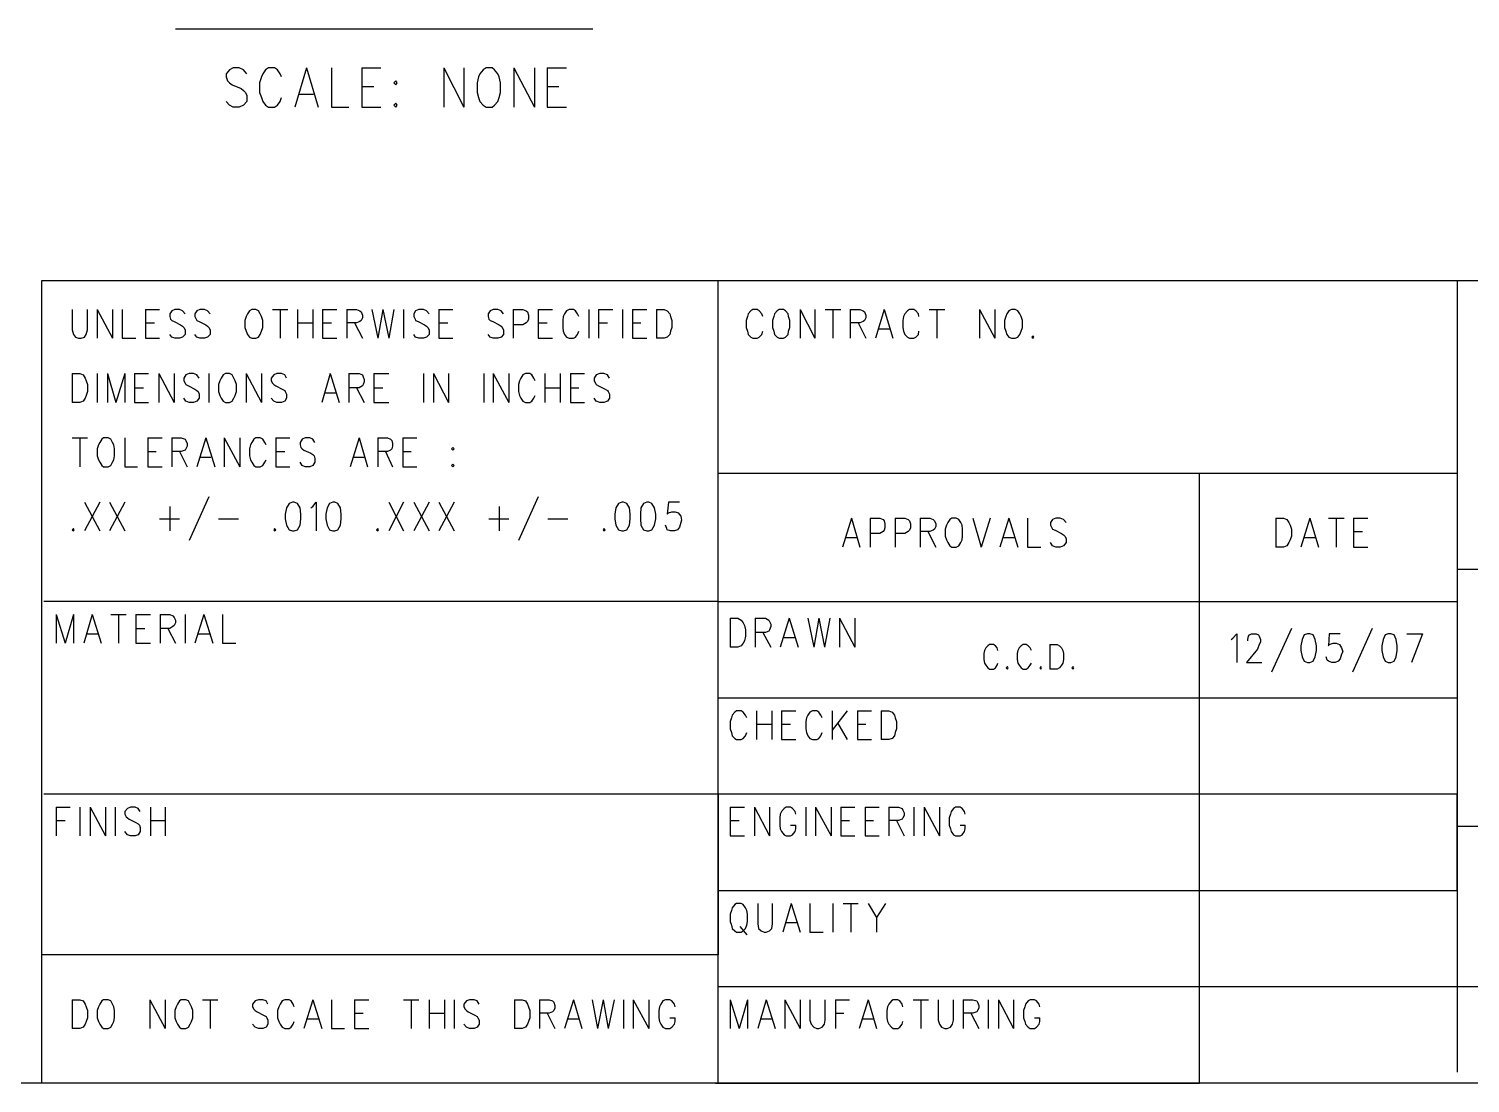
# Model space of a CAD drawing. Extents: x 11.9 to 28.1, y 10.8 to 21.2.
# Drawn here: x 23.369 to 25.614, y 10.799 to 12.441 of the extents above; entities that cross this region are included whole.
import ezdxf

# ---------------------------------------------------------------- set-up
doc = ezdxf.new("R2010")
doc.units = 0
doc.header["$MEASUREMENT"] = 0
doc.layers.add('LAYNR1', color=2, linetype='Continuous')

msp = doc.modelspace()

# ---------------------------------------------------------------- linework, layer by layer
at = {"layer": 'LAYNR1', "color": 7}
for points in [[(23.597, 12.441), (24.247, 12.441)], [(23.708, 12.371), (23.703, 12.377), (23.696, 12.38), (23.687, 12.38), (23.681, 12.377), (23.676, 12.371), (23.676, 12.366)], [(23.762, 12.366), (23.76, 12.371), (23.756, 12.377), (23.751, 12.38), (23.742, 12.38), (23.737, 12.377), (23.733, 12.371), (23.731, 12.366)], [(23.801, 12.38), (23.783, 12.319)], [(23.801, 12.38), (23.819, 12.319)], [(23.84, 12.38), (23.84, 12.319)], [(23.887, 12.38), (23.887, 12.319)], [(23.887, 12.38), (23.917, 12.38)], [(24.015, 12.38), (24.015, 12.319)], [(24.015, 12.38), (24.046, 12.319)], [(24.046, 12.38), (24.046, 12.319)], [(24.081, 12.38), (24.076, 12.377), (24.071, 12.371), (24.069, 12.366)], [(24.101, 12.366), (24.099, 12.371), (24.094, 12.377), (24.09, 12.38), (24.081, 12.38)], [(24.124, 12.38), (24.124, 12.319)], [(24.124, 12.38), (24.156, 12.319)], [(24.156, 12.38), (24.156, 12.319)], [(24.176, 12.38), (24.176, 12.319)], [(24.176, 12.38), (24.206, 12.38)], [(23.676, 12.366), (23.678, 12.36), (23.681, 12.357), (23.685, 12.354), (23.699, 12.348), (23.703, 12.345), (23.706, 12.342)], [(23.731, 12.366), (23.728, 12.357), (23.728, 12.342)], [(23.887, 12.351), (23.906, 12.351)], [(24.069, 12.366), (24.067, 12.357), (24.067, 12.342)], [(24.103, 12.342), (24.103, 12.357), (24.101, 12.366)], [(24.176, 12.351), (24.194, 12.351)], [(23.687, 12.319), (23.681, 12.322), (23.676, 12.328)], [(23.706, 12.342), (23.708, 12.337), (23.708, 12.328), (23.703, 12.322), (23.696, 12.319)], [(23.728, 12.342), (23.731, 12.334), (23.733, 12.328), (23.737, 12.322), (23.742, 12.319)], [(23.751, 12.319), (23.756, 12.322), (23.76, 12.328), (23.762, 12.334)], [(23.79, 12.339), (23.812, 12.339)], [(24.067, 12.342), (24.069, 12.334), (24.071, 12.328), (24.076, 12.322), (24.081, 12.319)], [(24.09, 12.319), (24.094, 12.322), (24.099, 12.328), (24.101, 12.334), (24.103, 12.342)], [(23.696, 12.319), (23.687, 12.319)], [(23.742, 12.319), (23.751, 12.319)], [(23.84, 12.319), (23.867, 12.319)], [(23.887, 12.319), (23.917, 12.319)], [(23.94, 12.325), (23.937, 12.322), (23.94, 12.319)], [(23.94, 12.319), (23.942, 12.322), (23.94, 12.325)], [(24.081, 12.319), (24.09, 12.319)], [(24.176, 12.319), (24.206, 12.319)], [(23.389, 10.799), (23.389, 12.049)], [(23.389, 12.049), (28.093, 12.049)], [(24.442, 10.799), (24.442, 12.049)], [(25.593, 12.049), (25.593, 10.816)], [(23.436, 12.004), (23.436, 11.972)], [(23.46, 11.972), (23.46, 12.004)], [(23.475, 12.004), (23.475, 11.959)], [(23.475, 12.004), (23.499, 11.959)], [(23.499, 12.004), (23.499, 11.959)], [(23.514, 12.004), (23.514, 11.959)], [(23.55, 12.004), (23.55, 11.959)], [(23.55, 12.004), (23.572, 12.004)], [(23.591, 12.002), (23.588, 11.997)], [(23.588, 11.997), (23.588, 11.993)], [(23.588, 11.993), (23.589, 11.989)], [(23.589, 11.989), (23.591, 11.987), (23.595, 11.985)], [(23.608, 12.002), (23.603, 12.004), (23.596, 12.004), (23.591, 12.002)], [(23.612, 11.997), (23.608, 12.002)], [(23.63, 12.002), (23.627, 11.997)], [(23.627, 11.997), (23.627, 11.993)], [(23.627, 11.993), (23.629, 11.989)], [(23.629, 11.989), (23.63, 11.987), (23.634, 11.985)], [(23.647, 12.002), (23.642, 12.004), (23.635, 12.004), (23.63, 12.002)], [(23.651, 11.997), (23.647, 12.002)], [(23.707, 11.993), (23.705, 11.987), (23.705, 11.976)], [(23.709, 11.997), (23.707, 11.993)], [(23.712, 12.002), (23.709, 11.997)], [(23.716, 12.004), (23.712, 12.002)], [(23.726, 12.002), (23.722, 12.004), (23.716, 12.004)], [(23.729, 11.997), (23.726, 12.002)], [(23.731, 11.993), (23.729, 11.997)], [(23.733, 11.976), (23.733, 11.987), (23.731, 11.993)], [(23.748, 12.004), (23.772, 12.004)], [(23.76, 12.004), (23.76, 11.959)], [(23.787, 12.004), (23.787, 11.959)], [(23.811, 12.004), (23.811, 11.959)], [(23.826, 12.004), (23.826, 11.959)], [(23.826, 12.004), (23.848, 12.004)], [(23.864, 12.004), (23.864, 11.959)], [(23.864, 12.004), (23.879, 12.004), (23.884, 12.002)], [(23.884, 12.002), (23.886, 12), (23.888, 11.995), (23.888, 11.991), (23.886, 11.987), (23.884, 11.985)], [(23.903, 12.004), (23.912, 11.959)], [(23.92, 12.004), (23.912, 11.959)], [(23.92, 12.004), (23.929, 11.959)], [(23.937, 12.004), (23.929, 11.959)], [(23.952, 12.004), (23.952, 11.959)], [(23.971, 12.002), (23.968, 11.997)], [(23.968, 11.997), (23.968, 11.993)], [(23.968, 11.993), (23.97, 11.989)], [(23.97, 11.989), (23.971, 11.987), (23.975, 11.985)], [(23.988, 12.002), (23.983, 12.004), (23.976, 12.004), (23.971, 12.002)], [(23.992, 11.997), (23.988, 12.002)], [(24.007, 12.004), (24.007, 11.959)], [(24.007, 12.004), (24.029, 12.004)], [(24.087, 12.002), (24.084, 11.997)], [(24.084, 11.997), (24.084, 11.993)], [(24.084, 11.993), (24.085, 11.989)], [(24.085, 11.989), (24.087, 11.987), (24.091, 11.985)], [(24.104, 12.002), (24.099, 12.004), (24.092, 12.004), (24.087, 12.002)], [(24.108, 11.997), (24.104, 12.002)], [(24.123, 12.004), (24.123, 11.959)], [(24.123, 12.004), (24.138, 12.004), (24.143, 12.002)], [(24.143, 12.002), (24.145, 12), (24.147, 11.995), (24.147, 11.989)], [(24.147, 11.989), (24.145, 11.985)], [(24.162, 12.004), (24.162, 11.959)], [(24.162, 12.004), (24.184, 12.004)], [(24.201, 11.993), (24.2, 11.987), (24.2, 11.976)], [(24.203, 11.997), (24.201, 11.993)], [(24.206, 12.002), (24.203, 11.997)], [(24.22, 12.002), (24.217, 12.004), (24.21, 12.004), (24.206, 12.002)], [(24.223, 11.997), (24.22, 12.002)], [(24.225, 11.993), (24.223, 11.997)], [(24.241, 12.004), (24.241, 11.959)], [(24.256, 12.004), (24.256, 11.959)], [(24.256, 12.004), (24.278, 12.004)], [(24.293, 12.004), (24.293, 11.959)], [(24.309, 12.004), (24.309, 11.959)], [(24.309, 12.004), (24.331, 12.004)], [(24.346, 12.004), (24.346, 11.959)], [(24.346, 12.004), (24.358, 12.004), (24.363, 12.002)], [(24.363, 12.002), (24.367, 11.997)], [(24.367, 11.997), (24.368, 11.993)], [(24.368, 11.993), (24.37, 11.987), (24.37, 11.976)], [(24.488, 11.993), (24.486, 11.987), (24.486, 11.976)], [(24.489, 11.997), (24.488, 11.993)], [(24.493, 12.002), (24.489, 11.997)], [(24.506, 12.002), (24.503, 12.004), (24.496, 12.004), (24.493, 12.002)], [(24.51, 11.997), (24.506, 12.002)], [(24.512, 11.993), (24.51, 11.997)], [(24.529, 11.993), (24.527, 11.987), (24.527, 11.976)], [(24.53, 11.997), (24.529, 11.993)], [(24.534, 12.002), (24.53, 11.997)], [(24.537, 12.004), (24.534, 12.002)], [(24.547, 12.002), (24.544, 12.004), (24.537, 12.004)], [(24.551, 11.997), (24.547, 12.002)], [(24.552, 11.993), (24.551, 11.997)], [(24.554, 11.976), (24.554, 11.987), (24.552, 11.993)], [(24.57, 12.004), (24.57, 11.959)], [(24.57, 12.004), (24.593, 11.959)], [(24.593, 12.004), (24.593, 11.959)], [(24.609, 12.004), (24.633, 12.004)], [(24.621, 12.004), (24.621, 11.959)], [(24.648, 12.004), (24.648, 11.959)], [(24.648, 12.004), (24.663, 12.004), (24.668, 12.002)], [(24.668, 12.002), (24.67, 12), (24.672, 11.995), (24.672, 11.991), (24.67, 11.987), (24.668, 11.985)], [(24.701, 12.004), (24.687, 11.959)], [(24.701, 12.004), (24.714, 11.959)], [(24.731, 11.993), (24.73, 11.987), (24.73, 11.976)], [(24.733, 11.997), (24.731, 11.993)], [(24.737, 12.002), (24.733, 11.997)], [(24.75, 12.002), (24.747, 12.004), (24.74, 12.004), (24.737, 12.002)], [(24.754, 11.997), (24.75, 12.002)], [(24.755, 11.993), (24.754, 11.997)], [(24.771, 12.004), (24.795, 12.004)], [(24.783, 12.004), (24.783, 11.959)], [(24.849, 12.004), (24.849, 11.959)], [(24.849, 12.004), (24.873, 11.959)], [(24.873, 12.004), (24.873, 11.959)], [(24.89, 11.993), (24.888, 11.987), (24.888, 11.976)], [(24.892, 11.997), (24.89, 11.993)], [(24.895, 12.002), (24.892, 11.997)], [(24.899, 12.004), (24.895, 12.002)], [(24.909, 12.002), (24.905, 12.004), (24.899, 12.004)], [(24.912, 11.997), (24.909, 12.002)], [(24.914, 11.993), (24.912, 11.997)], [(24.916, 11.976), (24.916, 11.987), (24.914, 11.993)], [(23.436, 11.972), (23.438, 11.965), (23.441, 11.961), (23.446, 11.959)], [(23.45, 11.959), (23.455, 11.961), (23.458, 11.965), (23.46, 11.972)], [(23.55, 11.983), (23.564, 11.983)], [(23.595, 11.985), (23.605, 11.98)], [(23.612, 11.972), (23.612, 11.965), (23.608, 11.961), (23.603, 11.959)], [(23.605, 11.98), (23.608, 11.978), (23.61, 11.976)], [(23.61, 11.976), (23.612, 11.972)], [(23.634, 11.985), (23.644, 11.98)], [(23.651, 11.972), (23.651, 11.965), (23.647, 11.961), (23.642, 11.959)], [(23.644, 11.98), (23.647, 11.978), (23.649, 11.976)], [(23.649, 11.976), (23.651, 11.972)], [(23.705, 11.976), (23.707, 11.97), (23.709, 11.965), (23.712, 11.961), (23.716, 11.959)], [(23.722, 11.959), (23.726, 11.961), (23.729, 11.965), (23.731, 11.97), (23.733, 11.976)], [(23.787, 11.983), (23.811, 11.983)], [(23.826, 11.983), (23.84, 11.983)], [(23.884, 11.985), (23.879, 11.983), (23.864, 11.983)], [(23.876, 11.983), (23.888, 11.959)], [(23.975, 11.985), (23.985, 11.98)], [(23.992, 11.972), (23.992, 11.965), (23.988, 11.961), (23.983, 11.959)], [(23.985, 11.98), (23.988, 11.978), (23.99, 11.976)], [(23.99, 11.976), (23.992, 11.972)], [(24.007, 11.983), (24.021, 11.983)], [(24.091, 11.985), (24.101, 11.98)], [(24.108, 11.972), (24.108, 11.965), (24.104, 11.961), (24.099, 11.959)], [(24.101, 11.98), (24.104, 11.978), (24.106, 11.976)], [(24.106, 11.976), (24.108, 11.972)], [(24.138, 11.98), (24.123, 11.98)], [(24.145, 11.985), (24.143, 11.983), (24.138, 11.98)], [(24.162, 11.983), (24.176, 11.983)], [(24.2, 11.976), (24.201, 11.97), (24.203, 11.965), (24.206, 11.961), (24.21, 11.959)], [(24.217, 11.959), (24.22, 11.961), (24.223, 11.965), (24.225, 11.97)], [(24.256, 11.983), (24.27, 11.983)], [(24.309, 11.983), (24.322, 11.983)], [(24.37, 11.976), (24.368, 11.97), (24.367, 11.965), (24.363, 11.961), (24.358, 11.959)], [(24.486, 11.976), (24.488, 11.97), (24.489, 11.965), (24.493, 11.961), (24.496, 11.959)], [(24.503, 11.959), (24.506, 11.961), (24.51, 11.965), (24.512, 11.97)], [(24.527, 11.976), (24.529, 11.97), (24.53, 11.965), (24.534, 11.961), (24.537, 11.959)], [(24.544, 11.959), (24.547, 11.961), (24.551, 11.965), (24.552, 11.97), (24.554, 11.976)], [(24.668, 11.985), (24.663, 11.983), (24.648, 11.983)], [(24.66, 11.983), (24.672, 11.959)], [(24.692, 11.974), (24.709, 11.974)], [(24.73, 11.976), (24.731, 11.97), (24.733, 11.965), (24.737, 11.961), (24.74, 11.959)], [(24.747, 11.959), (24.75, 11.961), (24.754, 11.965), (24.755, 11.97)], [(24.888, 11.976), (24.89, 11.97), (24.892, 11.965), (24.895, 11.961), (24.899, 11.959)], [(24.905, 11.959), (24.909, 11.961), (24.912, 11.965), (24.914, 11.97), (24.916, 11.976)], [(23.446, 11.959), (23.45, 11.959)], [(23.514, 11.959), (23.535, 11.959)], [(23.55, 11.959), (23.572, 11.959)], [(23.596, 11.959), (23.591, 11.961), (23.588, 11.965)], [(23.603, 11.959), (23.596, 11.959)], [(23.635, 11.959), (23.63, 11.961), (23.627, 11.965)], [(23.642, 11.959), (23.635, 11.959)], [(23.716, 11.959), (23.722, 11.959)], [(23.826, 11.959), (23.848, 11.959)], [(23.976, 11.959), (23.971, 11.961), (23.968, 11.965)], [(23.983, 11.959), (23.976, 11.959)], [(24.007, 11.959), (24.029, 11.959)], [(24.092, 11.959), (24.087, 11.961), (24.084, 11.965)], [(24.099, 11.959), (24.092, 11.959)], [(24.162, 11.959), (24.184, 11.959)], [(24.21, 11.959), (24.217, 11.959)], [(24.309, 11.959), (24.331, 11.959)], [(24.358, 11.959), (24.346, 11.959)], [(24.496, 11.959), (24.503, 11.959)], [(24.537, 11.959), (24.544, 11.959)], [(24.74, 11.959), (24.747, 11.959)], [(24.899, 11.959), (24.905, 11.959)], [(24.933, 11.963), (24.931, 11.961), (24.933, 11.959)], [(24.933, 11.959), (24.934, 11.961), (24.933, 11.963)], [(23.436, 11.904), (23.436, 11.859)], [(23.436, 11.904), (23.448, 11.904), (23.453, 11.902)], [(23.453, 11.902), (23.456, 11.897)], [(23.475, 11.904), (23.475, 11.859)], [(23.491, 11.904), (23.491, 11.859)], [(23.491, 11.904), (23.504, 11.859)], [(23.518, 11.904), (23.504, 11.859)], [(23.518, 11.904), (23.518, 11.859)], [(23.533, 11.904), (23.533, 11.859)], [(23.533, 11.904), (23.555, 11.904)], [(23.571, 11.904), (23.571, 11.859)], [(23.571, 11.904), (23.595, 11.859)], [(23.595, 11.904), (23.595, 11.859)], [(23.613, 11.902), (23.61, 11.897)], [(23.63, 11.902), (23.625, 11.904), (23.618, 11.904), (23.613, 11.902)], [(23.634, 11.897), (23.63, 11.902)], [(23.649, 11.904), (23.649, 11.859)], [(23.671, 11.902), (23.668, 11.897)], [(23.675, 11.904), (23.671, 11.902)], [(23.685, 11.902), (23.681, 11.904), (23.675, 11.904)], [(23.688, 11.897), (23.685, 11.902)], [(23.707, 11.904), (23.707, 11.859)], [(23.707, 11.904), (23.731, 11.859)], [(23.731, 11.904), (23.731, 11.859)], [(23.75, 11.902), (23.746, 11.897)], [(23.767, 11.902), (23.762, 11.904), (23.755, 11.904), (23.75, 11.902)], [(23.77, 11.897), (23.767, 11.902)], [(23.838, 11.904), (23.825, 11.859)], [(23.838, 11.904), (23.852, 11.859)], [(23.867, 11.904), (23.867, 11.859)], [(23.867, 11.904), (23.883, 11.904), (23.888, 11.902)], [(23.888, 11.902), (23.889, 11.899), (23.891, 11.895), (23.891, 11.891), (23.889, 11.887), (23.888, 11.885)], [(23.906, 11.904), (23.906, 11.859)], [(23.906, 11.904), (23.929, 11.904)], [(23.983, 11.904), (23.983, 11.859)], [(23.999, 11.904), (23.999, 11.859)], [(23.999, 11.904), (24.022, 11.859)], [(24.022, 11.904), (24.022, 11.859)], [(24.077, 11.904), (24.077, 11.859)], [(24.092, 11.904), (24.092, 11.859)], [(24.092, 11.904), (24.116, 11.859)], [(24.116, 11.904), (24.116, 11.859)], [(24.138, 11.902), (24.135, 11.897)], [(24.152, 11.902), (24.149, 11.904), (24.142, 11.904), (24.138, 11.902)], [(24.155, 11.897), (24.152, 11.902)], [(24.172, 11.904), (24.172, 11.859)], [(24.196, 11.904), (24.196, 11.859)], [(24.212, 11.904), (24.212, 11.859)], [(24.212, 11.904), (24.234, 11.904)], [(24.252, 11.902), (24.249, 11.897)], [(24.27, 11.902), (24.264, 11.904), (24.258, 11.904), (24.252, 11.902)], [(24.273, 11.897), (24.27, 11.902)], [(23.456, 11.897), (23.458, 11.893)], [(23.458, 11.893), (23.46, 11.887), (23.46, 11.876)], [(23.533, 11.882), (23.547, 11.882)], [(23.61, 11.897), (23.61, 11.893)], [(23.61, 11.893), (23.612, 11.889)], [(23.612, 11.889), (23.613, 11.887), (23.617, 11.885)], [(23.617, 11.885), (23.627, 11.88)], [(23.627, 11.88), (23.63, 11.878), (23.632, 11.876)], [(23.666, 11.893), (23.664, 11.887), (23.664, 11.876)], [(23.668, 11.897), (23.666, 11.893)], [(23.69, 11.893), (23.688, 11.897)], [(23.692, 11.876), (23.692, 11.887), (23.69, 11.893)], [(23.746, 11.897), (23.746, 11.893)], [(23.746, 11.893), (23.748, 11.889)], [(23.748, 11.889), (23.75, 11.887), (23.753, 11.885)], [(23.753, 11.885), (23.763, 11.88)], [(23.763, 11.88), (23.767, 11.878), (23.768, 11.876)], [(23.888, 11.885), (23.883, 11.882), (23.867, 11.882)], [(23.879, 11.882), (23.891, 11.859)], [(23.906, 11.882), (23.92, 11.882)], [(24.133, 11.893), (24.131, 11.887), (24.131, 11.876)], [(24.135, 11.897), (24.133, 11.893)], [(24.157, 11.893), (24.155, 11.897)], [(24.172, 11.882), (24.196, 11.882)], [(24.212, 11.882), (24.225, 11.882)], [(24.249, 11.897), (24.249, 11.893)], [(24.249, 11.893), (24.251, 11.889)], [(24.251, 11.889), (24.252, 11.887), (24.256, 11.885)], [(24.256, 11.885), (24.266, 11.88)], [(24.266, 11.88), (24.27, 11.878), (24.271, 11.876)], [(23.448, 11.859), (23.436, 11.859)], [(23.46, 11.876), (23.458, 11.87), (23.456, 11.866), (23.453, 11.861), (23.448, 11.859)], [(23.533, 11.859), (23.555, 11.859)], [(23.618, 11.859), (23.613, 11.861), (23.61, 11.866)], [(23.625, 11.859), (23.618, 11.859)], [(23.634, 11.872), (23.634, 11.866), (23.63, 11.861), (23.625, 11.859)], [(23.632, 11.876), (23.634, 11.872)], [(23.664, 11.876), (23.666, 11.87), (23.668, 11.866), (23.671, 11.861), (23.675, 11.859)], [(23.675, 11.859), (23.681, 11.859)], [(23.681, 11.859), (23.685, 11.861), (23.688, 11.866), (23.69, 11.87), (23.692, 11.876)], [(23.755, 11.859), (23.75, 11.861), (23.746, 11.866)], [(23.762, 11.859), (23.755, 11.859)], [(23.77, 11.872), (23.77, 11.866), (23.767, 11.861), (23.762, 11.859)], [(23.768, 11.876), (23.77, 11.872)], [(23.83, 11.874), (23.847, 11.874)], [(23.906, 11.859), (23.929, 11.859)], [(24.131, 11.876), (24.133, 11.87), (24.135, 11.866), (24.138, 11.861), (24.142, 11.859)], [(24.142, 11.859), (24.149, 11.859)], [(24.149, 11.859), (24.152, 11.861), (24.155, 11.866), (24.157, 11.87)], [(24.212, 11.859), (24.234, 11.859)], [(24.258, 11.859), (24.252, 11.861), (24.249, 11.866)], [(24.264, 11.859), (24.258, 11.859)], [(24.273, 11.872), (24.273, 11.866), (24.27, 11.861), (24.264, 11.859)], [(24.271, 11.876), (24.273, 11.872)], [(23.436, 11.804), (23.46, 11.804)], [(23.448, 11.804), (23.448, 11.759)], [(23.477, 11.793), (23.475, 11.787), (23.475, 11.776)], [(23.479, 11.797), (23.477, 11.793)], [(23.482, 11.802), (23.479, 11.797)], [(23.485, 11.804), (23.482, 11.802)], [(23.496, 11.802), (23.492, 11.804), (23.485, 11.804)], [(23.499, 11.797), (23.496, 11.802)], [(23.501, 11.793), (23.499, 11.797)], [(23.502, 11.776), (23.502, 11.787), (23.501, 11.793)], [(23.518, 11.804), (23.518, 11.759)], [(23.554, 11.804), (23.554, 11.759)], [(23.554, 11.804), (23.576, 11.804)], [(23.591, 11.804), (23.591, 11.759)], [(23.591, 11.804), (23.606, 11.804), (23.612, 11.802)], [(23.612, 11.802), (23.613, 11.8), (23.615, 11.795), (23.615, 11.791), (23.613, 11.787), (23.612, 11.785)], [(23.644, 11.804), (23.63, 11.759)], [(23.644, 11.804), (23.658, 11.759)], [(23.673, 11.804), (23.673, 11.759)], [(23.673, 11.804), (23.697, 11.759)], [(23.697, 11.804), (23.697, 11.759)], [(23.714, 11.793), (23.712, 11.787), (23.712, 11.776)], [(23.716, 11.797), (23.714, 11.793)], [(23.719, 11.802), (23.716, 11.797)], [(23.733, 11.802), (23.729, 11.804), (23.722, 11.804), (23.719, 11.802)], [(23.736, 11.797), (23.733, 11.802)], [(23.738, 11.793), (23.736, 11.797)], [(23.753, 11.804), (23.753, 11.759)], [(23.753, 11.804), (23.775, 11.804)], [(23.794, 11.802), (23.791, 11.797)], [(23.791, 11.797), (23.791, 11.793)], [(23.791, 11.793), (23.792, 11.789)], [(23.792, 11.789), (23.794, 11.787), (23.797, 11.785)], [(23.811, 11.802), (23.806, 11.804), (23.799, 11.804), (23.794, 11.802)], [(23.814, 11.797), (23.811, 11.802)], [(23.883, 11.804), (23.869, 11.759)], [(23.883, 11.804), (23.896, 11.759)], [(23.912, 11.804), (23.912, 11.759)], [(23.912, 11.804), (23.927, 11.804), (23.932, 11.802)], [(23.932, 11.802), (23.934, 11.8), (23.935, 11.795), (23.935, 11.791), (23.934, 11.787), (23.932, 11.785)], [(23.951, 11.804), (23.951, 11.759)], [(23.951, 11.804), (23.973, 11.804)], [(24.029, 11.789), (24.027, 11.787), (24.029, 11.785)], [(24.029, 11.785), (24.031, 11.787), (24.029, 11.789)], [(23.475, 11.776), (23.477, 11.77), (23.479, 11.766), (23.482, 11.761), (23.485, 11.759)], [(23.492, 11.759), (23.496, 11.761), (23.499, 11.766), (23.501, 11.77), (23.502, 11.776)], [(23.554, 11.783), (23.567, 11.783)], [(23.612, 11.785), (23.606, 11.783), (23.591, 11.783)], [(23.603, 11.783), (23.615, 11.759)], [(23.635, 11.774), (23.652, 11.774)], [(23.712, 11.776), (23.714, 11.77), (23.716, 11.766), (23.719, 11.761), (23.722, 11.759)], [(23.729, 11.759), (23.733, 11.761), (23.736, 11.766), (23.738, 11.77)], [(23.753, 11.783), (23.767, 11.783)], [(23.799, 11.759), (23.794, 11.761), (23.791, 11.766)], [(23.797, 11.785), (23.808, 11.78)], [(23.814, 11.772), (23.814, 11.766), (23.811, 11.761), (23.806, 11.759)], [(23.808, 11.78), (23.811, 11.778), (23.813, 11.776)], [(23.813, 11.776), (23.814, 11.772)], [(23.874, 11.774), (23.891, 11.774)], [(23.932, 11.785), (23.927, 11.783), (23.912, 11.783)], [(23.924, 11.783), (23.935, 11.759)], [(23.951, 11.783), (23.964, 11.783)], [(23.485, 11.759), (23.492, 11.759)], [(23.518, 11.759), (23.538, 11.759)], [(23.554, 11.759), (23.576, 11.759)], [(23.722, 11.759), (23.729, 11.759)], [(23.753, 11.759), (23.775, 11.759)], [(23.806, 11.759), (23.799, 11.759)], [(23.951, 11.759), (23.973, 11.759)], [(24.029, 11.763), (24.027, 11.761), (24.029, 11.759)], [(24.029, 11.759), (24.031, 11.761), (24.029, 11.763)], [(24.442, 11.749), (25.593, 11.749)], [(25.192, 10.799), (25.192, 11.749)], [(23.455, 11.704), (23.479, 11.659)], [(23.479, 11.704), (23.455, 11.659)], [(23.494, 11.704), (23.518, 11.659)], [(23.518, 11.704), (23.494, 11.659)], [(23.588, 11.697), (23.588, 11.659)], [(23.649, 11.712), (23.618, 11.644)], [(23.774, 11.702), (23.77, 11.695), (23.768, 11.685)], [(23.779, 11.704), (23.774, 11.702)], [(23.787, 11.702), (23.782, 11.704), (23.779, 11.704)], [(23.792, 11.685), (23.791, 11.695), (23.787, 11.702)], [(23.808, 11.695), (23.811, 11.697)], [(23.811, 11.697), (23.816, 11.704), (23.816, 11.659)], [(23.837, 11.702), (23.833, 11.695), (23.831, 11.685)], [(23.842, 11.704), (23.837, 11.702)], [(23.85, 11.702), (23.845, 11.704), (23.842, 11.704)], [(23.855, 11.685), (23.854, 11.695), (23.85, 11.702)], [(23.929, 11.704), (23.952, 11.659)], [(23.952, 11.704), (23.929, 11.659)], [(23.968, 11.704), (23.992, 11.659)], [(23.992, 11.704), (23.968, 11.659)], [(24.007, 11.704), (24.031, 11.659)], [(24.031, 11.704), (24.007, 11.659)], [(24.101, 11.697), (24.101, 11.659)], [(24.162, 11.712), (24.131, 11.644)], [(24.287, 11.702), (24.283, 11.695), (24.281, 11.685)], [(24.292, 11.704), (24.287, 11.702)], [(24.3, 11.702), (24.295, 11.704), (24.292, 11.704)], [(24.305, 11.685), (24.304, 11.695), (24.3, 11.702)], [(24.326, 11.702), (24.322, 11.695), (24.321, 11.685)], [(24.331, 11.704), (24.326, 11.702)], [(24.339, 11.702), (24.334, 11.704), (24.331, 11.704)], [(24.345, 11.685), (24.343, 11.695), (24.339, 11.702)], [(24.382, 11.704), (24.365, 11.704), (24.363, 11.685)], [(23.572, 11.678), (23.603, 11.678)], [(23.664, 11.678), (23.695, 11.678)], [(23.768, 11.685), (23.768, 11.678), (23.77, 11.668)], [(23.791, 11.668), (23.792, 11.678), (23.792, 11.685)], [(23.831, 11.685), (23.831, 11.678), (23.833, 11.668)], [(23.854, 11.668), (23.855, 11.678), (23.855, 11.685)], [(24.085, 11.678), (24.116, 11.678)], [(24.177, 11.678), (24.208, 11.678)], [(24.281, 11.685), (24.281, 11.678), (24.283, 11.668)], [(24.304, 11.668), (24.305, 11.678), (24.305, 11.685)], [(24.321, 11.685), (24.321, 11.678), (24.322, 11.668)], [(24.343, 11.668), (24.345, 11.678), (24.345, 11.685)], [(24.363, 11.685), (24.365, 11.687), (24.37, 11.689)], [(24.37, 11.689), (24.375, 11.689)], [(24.375, 11.689), (24.38, 11.687), (24.384, 11.682), (24.385, 11.676)], [(24.385, 11.676), (24.384, 11.672)], [(24.65, 11.679), (24.636, 11.634)], [(24.65, 11.679), (24.663, 11.634)], [(24.679, 11.679), (24.679, 11.634)], [(24.679, 11.679), (24.694, 11.679), (24.699, 11.677)], [(24.699, 11.677), (24.701, 11.675), (24.702, 11.67), (24.702, 11.664)], [(24.718, 11.679), (24.718, 11.634)], [(24.718, 11.679), (24.733, 11.679), (24.738, 11.677)], [(24.738, 11.677), (24.74, 11.675), (24.742, 11.67), (24.742, 11.664)], [(24.757, 11.679), (24.757, 11.634)], [(24.757, 11.679), (24.772, 11.679), (24.777, 11.677)], [(24.777, 11.677), (24.779, 11.675), (24.781, 11.67), (24.781, 11.666), (24.779, 11.662), (24.777, 11.66)], [(24.803, 11.677), (24.8, 11.672)], [(24.806, 11.679), (24.803, 11.677)], [(24.817, 11.677), (24.813, 11.679), (24.806, 11.679)], [(24.82, 11.672), (24.817, 11.677)], [(24.839, 11.679), (24.852, 11.634)], [(24.866, 11.679), (24.852, 11.634)], [(24.895, 11.679), (24.881, 11.634)], [(24.895, 11.679), (24.909, 11.634)], [(24.924, 11.679), (24.924, 11.634)], [(24.963, 11.677), (24.96, 11.672)], [(24.98, 11.677), (24.975, 11.679), (24.968, 11.679), (24.963, 11.677)], [(24.984, 11.672), (24.98, 11.677)], [(25.311, 11.679), (25.311, 11.634)], [(25.311, 11.679), (25.323, 11.679), (25.328, 11.677)], [(25.328, 11.677), (25.331, 11.672)], [(25.364, 11.679), (25.35, 11.634)], [(25.364, 11.679), (25.377, 11.634)], [(25.393, 11.679), (25.417, 11.679)], [(25.405, 11.679), (25.405, 11.634)], [(25.432, 11.679), (25.432, 11.634)], [(25.432, 11.679), (25.454, 11.679)], [(23.438, 11.663), (23.436, 11.661), (23.438, 11.659)], [(23.438, 11.659), (23.439, 11.661), (23.438, 11.663)], [(23.751, 11.663), (23.75, 11.661), (23.751, 11.659)], [(23.751, 11.659), (23.753, 11.661), (23.751, 11.663)], [(23.77, 11.668), (23.774, 11.661), (23.779, 11.659)], [(23.779, 11.659), (23.782, 11.659)], [(23.782, 11.659), (23.787, 11.661), (23.791, 11.668)], [(23.833, 11.668), (23.837, 11.661), (23.842, 11.659)], [(23.842, 11.659), (23.845, 11.659)], [(23.845, 11.659), (23.85, 11.661), (23.854, 11.668)], [(23.912, 11.663), (23.91, 11.661), (23.912, 11.659)], [(23.912, 11.659), (23.913, 11.661), (23.912, 11.663)], [(24.264, 11.663), (24.263, 11.661), (24.264, 11.659)], [(24.264, 11.659), (24.266, 11.661), (24.264, 11.663)], [(24.283, 11.668), (24.287, 11.661), (24.292, 11.659)], [(24.292, 11.659), (24.295, 11.659)], [(24.295, 11.659), (24.3, 11.661), (24.304, 11.668)], [(24.322, 11.668), (24.326, 11.661), (24.331, 11.659)], [(24.331, 11.659), (24.334, 11.659)], [(24.334, 11.659), (24.339, 11.661), (24.343, 11.668)], [(24.362, 11.663), (24.36, 11.668)], [(24.368, 11.659), (24.363, 11.661), (24.362, 11.663)], [(24.374, 11.659), (24.368, 11.659)], [(24.384, 11.672), (24.382, 11.665), (24.379, 11.661), (24.374, 11.659)], [(24.694, 11.655), (24.679, 11.655)], [(24.701, 11.66), (24.699, 11.658), (24.694, 11.655)], [(24.702, 11.664), (24.701, 11.66)], [(24.733, 11.655), (24.718, 11.655)], [(24.74, 11.66), (24.738, 11.658), (24.733, 11.655)], [(24.742, 11.664), (24.74, 11.66)], [(24.777, 11.66), (24.772, 11.658), (24.757, 11.658)], [(24.769, 11.658), (24.781, 11.634)], [(24.798, 11.668), (24.796, 11.662), (24.796, 11.651)], [(24.8, 11.672), (24.798, 11.668)], [(24.822, 11.668), (24.82, 11.672)], [(24.823, 11.651), (24.823, 11.662), (24.822, 11.668)], [(24.96, 11.672), (24.96, 11.668)], [(24.96, 11.668), (24.962, 11.664)], [(24.962, 11.664), (24.963, 11.662), (24.967, 11.66)], [(24.967, 11.66), (24.977, 11.655)], [(24.977, 11.655), (24.98, 11.653), (24.982, 11.651)], [(25.331, 11.672), (25.333, 11.668)], [(25.333, 11.668), (25.335, 11.662), (25.335, 11.651)], [(25.432, 11.658), (25.446, 11.658)], [(24.641, 11.649), (24.658, 11.649)], [(24.796, 11.651), (24.798, 11.645), (24.8, 11.641), (24.803, 11.636), (24.806, 11.634)], [(24.806, 11.634), (24.813, 11.634)], [(24.813, 11.634), (24.817, 11.636), (24.82, 11.641), (24.822, 11.645), (24.823, 11.651)], [(24.887, 11.649), (24.904, 11.649)], [(24.924, 11.634), (24.945, 11.634)], [(24.968, 11.634), (24.963, 11.636), (24.96, 11.641)], [(24.975, 11.634), (24.968, 11.634)], [(24.984, 11.647), (24.984, 11.641), (24.98, 11.636), (24.975, 11.634)], [(24.982, 11.651), (24.984, 11.647)], [(25.323, 11.634), (25.311, 11.634)], [(25.335, 11.651), (25.333, 11.645), (25.331, 11.641), (25.328, 11.636), (25.323, 11.634)], [(25.355, 11.649), (25.372, 11.649)], [(25.432, 11.634), (25.454, 11.634)], [(28.088, 11.599), (25.593, 11.599)], [(25.593, 11.599), (25.593, 11.199)], [(24.442, 11.549), (23.392, 11.549)], [(24.442, 11.549), (25.593, 11.549)], [(23.411, 11.529), (23.411, 11.484)], [(23.411, 11.529), (23.425, 11.484)], [(23.438, 11.529), (23.425, 11.484)], [(23.438, 11.529), (23.438, 11.484)], [(23.467, 11.529), (23.454, 11.484)], [(23.467, 11.529), (23.481, 11.484)], [(23.496, 11.529), (23.52, 11.529)], [(23.508, 11.529), (23.508, 11.484)], [(23.535, 11.529), (23.535, 11.484)], [(23.535, 11.529), (23.558, 11.529)], [(23.573, 11.529), (23.573, 11.484)], [(23.573, 11.529), (23.588, 11.529), (23.593, 11.527)], [(23.593, 11.527), (23.595, 11.524), (23.597, 11.52), (23.597, 11.516), (23.595, 11.512), (23.593, 11.51)], [(23.612, 11.529), (23.612, 11.484)], [(23.641, 11.529), (23.627, 11.484)], [(23.641, 11.529), (23.655, 11.484)], [(23.67, 11.529), (23.67, 11.484)], [(24.461, 11.523), (24.461, 11.478)], [(24.461, 11.523), (24.473, 11.523), (24.478, 11.52)], [(24.478, 11.52), (24.481, 11.516)], [(24.5, 11.523), (24.5, 11.478)], [(24.5, 11.523), (24.516, 11.523), (24.521, 11.52)], [(24.521, 11.52), (24.522, 11.518), (24.524, 11.514), (24.524, 11.51), (24.522, 11.505), (24.521, 11.503)], [(24.553, 11.523), (24.539, 11.478)], [(24.553, 11.523), (24.567, 11.478)], [(24.582, 11.523), (24.591, 11.478)], [(24.599, 11.523), (24.591, 11.478)], [(24.599, 11.523), (24.608, 11.478)], [(24.616, 11.523), (24.608, 11.478)], [(24.631, 11.523), (24.631, 11.478)], [(24.631, 11.523), (24.655, 11.478)], [(24.655, 11.523), (24.655, 11.478)], [(23.459, 11.499), (23.476, 11.499)], [(23.535, 11.507), (23.549, 11.507)], [(23.593, 11.51), (23.588, 11.507), (23.573, 11.507)], [(23.585, 11.507), (23.597, 11.484)], [(23.633, 11.499), (23.65, 11.499)], [(24.485, 11.495), (24.483, 11.488), (24.481, 11.484), (24.478, 11.48), (24.473, 11.478)], [(24.481, 11.516), (24.483, 11.512)], [(24.483, 11.512), (24.485, 11.505), (24.485, 11.495)], [(24.521, 11.503), (24.516, 11.501), (24.5, 11.501)], [(24.512, 11.501), (24.524, 11.478)], [(25.244, 11.492), (25.25, 11.499), (25.25, 11.454)], [(25.267, 11.488), (25.267, 11.49), (25.268, 11.495), (25.27, 11.497)], [(25.27, 11.497), (25.273, 11.499), (25.28, 11.499), (25.284, 11.497)], [(25.284, 11.497), (25.285, 11.495), (25.287, 11.49), (25.287, 11.486), (25.285, 11.482), (25.282, 11.475)], [(25.335, 11.507), (25.304, 11.439)], [(25.355, 11.497), (25.352, 11.49), (25.35, 11.48)], [(25.36, 11.499), (25.355, 11.497)], [(25.369, 11.497), (25.364, 11.499), (25.36, 11.499)], [(25.374, 11.48), (25.372, 11.49), (25.369, 11.497)], [(25.411, 11.499), (25.394, 11.499), (25.393, 11.48)], [(25.461, 11.507), (25.43, 11.439)], [(25.481, 11.497), (25.478, 11.49), (25.476, 11.48)], [(25.486, 11.499), (25.481, 11.497)], [(25.495, 11.497), (25.49, 11.499), (25.486, 11.499)], [(25.5, 11.48), (25.498, 11.49), (25.495, 11.497)], [(25.515, 11.499), (25.539, 11.499)], [(25.539, 11.499), (25.522, 11.454)], [(23.535, 11.484), (23.558, 11.484)], [(23.67, 11.484), (23.691, 11.484)], [(24.473, 11.478), (24.461, 11.478)], [(24.545, 11.493), (24.562, 11.493)], [(24.857, 11.473), (24.856, 11.468), (24.856, 11.459)], [(24.862, 11.48), (24.859, 11.477), (24.857, 11.473)], [(24.874, 11.48), (24.871, 11.482), (24.865, 11.482), (24.862, 11.48)], [(24.878, 11.473), (24.877, 11.477), (24.874, 11.48)], [(24.909, 11.473), (24.908, 11.468), (24.908, 11.459)], [(24.914, 11.48), (24.911, 11.477), (24.909, 11.473)], [(24.925, 11.48), (24.922, 11.482), (24.917, 11.482), (24.914, 11.48)], [(24.93, 11.473), (24.928, 11.477), (24.925, 11.48)], [(24.959, 11.482), (24.959, 11.444)], [(24.959, 11.482), (24.97, 11.482), (24.974, 11.48)], [(24.974, 11.48), (24.977, 11.477), (24.979, 11.473)], [(24.979, 11.473), (24.98, 11.468), (24.98, 11.459)], [(25.241, 11.49), (25.244, 11.492)], [(25.282, 11.475), (25.265, 11.454)], [(25.35, 11.48), (25.35, 11.473), (25.352, 11.463)], [(25.372, 11.463), (25.374, 11.473), (25.374, 11.48)], [(25.393, 11.48), (25.394, 11.482), (25.4, 11.484)], [(25.4, 11.484), (25.405, 11.484)], [(25.405, 11.484), (25.41, 11.482), (25.413, 11.477), (25.415, 11.471)], [(25.476, 11.48), (25.476, 11.473), (25.478, 11.463)], [(25.498, 11.463), (25.5, 11.473), (25.5, 11.48)], [(24.856, 11.459), (24.857, 11.453), (24.859, 11.45), (24.862, 11.446), (24.865, 11.444)], [(24.871, 11.444), (24.874, 11.446), (24.877, 11.45), (24.878, 11.453)], [(24.908, 11.459), (24.909, 11.453), (24.911, 11.45), (24.914, 11.446), (24.917, 11.444)], [(24.922, 11.444), (24.925, 11.446), (24.928, 11.45), (24.93, 11.453)], [(24.98, 11.459), (24.979, 11.453), (24.977, 11.45), (24.974, 11.446), (24.97, 11.444)], [(25.265, 11.454), (25.289, 11.454)], [(25.352, 11.463), (25.355, 11.456), (25.36, 11.454)], [(25.36, 11.454), (25.364, 11.454)], [(25.364, 11.454), (25.369, 11.456), (25.372, 11.463)], [(25.391, 11.458), (25.389, 11.463)], [(25.398, 11.454), (25.393, 11.456), (25.391, 11.458)], [(25.403, 11.454), (25.398, 11.454)], [(25.413, 11.467), (25.411, 11.46), (25.408, 11.456), (25.403, 11.454)], [(25.415, 11.471), (25.413, 11.467)], [(25.478, 11.463), (25.481, 11.456), (25.486, 11.454)], [(25.486, 11.454), (25.49, 11.454)], [(25.49, 11.454), (25.495, 11.456), (25.498, 11.463)], [(24.865, 11.444), (24.871, 11.444)], [(24.893, 11.448), (24.891, 11.446), (24.893, 11.444)], [(24.893, 11.444), (24.894, 11.446), (24.893, 11.448)], [(24.917, 11.444), (24.922, 11.444)], [(24.945, 11.448), (24.943, 11.446), (24.945, 11.444)], [(24.945, 11.444), (24.946, 11.446), (24.945, 11.448)], [(24.97, 11.444), (24.959, 11.444)], [(24.995, 11.448), (24.993, 11.446), (24.995, 11.444)], [(24.995, 11.444), (24.996, 11.446), (24.995, 11.448)], [(24.442, 11.399), (25.593, 11.399)], [(24.463, 11.368), (24.461, 11.362), (24.461, 11.351)], [(24.464, 11.372), (24.463, 11.368)], [(24.468, 11.377), (24.464, 11.372)], [(24.481, 11.377), (24.478, 11.379), (24.471, 11.379), (24.468, 11.377)], [(24.485, 11.372), (24.481, 11.377)], [(24.487, 11.368), (24.485, 11.372)], [(24.502, 11.379), (24.502, 11.334)], [(24.526, 11.379), (24.526, 11.334)], [(24.541, 11.379), (24.541, 11.334)], [(24.541, 11.379), (24.563, 11.379)], [(24.58, 11.368), (24.579, 11.362), (24.579, 11.351)], [(24.582, 11.372), (24.58, 11.368)], [(24.585, 11.377), (24.582, 11.372)], [(24.599, 11.377), (24.596, 11.379), (24.589, 11.379), (24.585, 11.377)], [(24.602, 11.372), (24.599, 11.377)], [(24.604, 11.368), (24.602, 11.372)], [(24.62, 11.379), (24.62, 11.334)], [(24.643, 11.379), (24.62, 11.349)], [(24.628, 11.36), (24.643, 11.334)], [(24.659, 11.379), (24.659, 11.334)], [(24.659, 11.379), (24.681, 11.379)], [(24.696, 11.379), (24.696, 11.334)], [(24.696, 11.379), (24.708, 11.379), (24.713, 11.377)], [(24.713, 11.377), (24.717, 11.372)], [(24.717, 11.372), (24.718, 11.368)], [(24.718, 11.368), (24.72, 11.362), (24.72, 11.351)], [(24.461, 11.351), (24.463, 11.345), (24.464, 11.34), (24.468, 11.336), (24.471, 11.334)], [(24.478, 11.334), (24.481, 11.336), (24.485, 11.34), (24.487, 11.345)], [(24.502, 11.358), (24.526, 11.358)], [(24.541, 11.358), (24.555, 11.358)], [(24.579, 11.351), (24.58, 11.345), (24.582, 11.34), (24.585, 11.336), (24.589, 11.334)], [(24.596, 11.334), (24.599, 11.336), (24.602, 11.34), (24.604, 11.345)], [(24.659, 11.358), (24.672, 11.358)], [(24.72, 11.351), (24.718, 11.345), (24.717, 11.34), (24.713, 11.336), (24.708, 11.334)], [(24.471, 11.334), (24.478, 11.334)], [(24.541, 11.334), (24.563, 11.334)], [(24.589, 11.334), (24.596, 11.334)], [(24.659, 11.334), (24.681, 11.334)], [(24.708, 11.334), (24.696, 11.334)], [(24.442, 11.249), (23.392, 11.249)], [(25.593, 11.249), (24.442, 11.249)], [(24.442, 11.249), (24.442, 10.999)], [(25.593, 11.099), (25.593, 11.249)], [(23.411, 11.229), (23.411, 11.184)], [(23.411, 11.229), (23.433, 11.229)], [(23.448, 11.229), (23.448, 11.184)], [(23.464, 11.229), (23.464, 11.184)], [(23.464, 11.229), (23.488, 11.184)], [(23.488, 11.229), (23.488, 11.184)], [(23.503, 11.229), (23.503, 11.184)], [(23.522, 11.227), (23.518, 11.222)], [(23.539, 11.227), (23.534, 11.229), (23.527, 11.229), (23.522, 11.227)], [(23.542, 11.222), (23.539, 11.227)], [(23.558, 11.229), (23.558, 11.184)], [(23.581, 11.229), (23.581, 11.184)], [(24.461, 11.229), (24.461, 11.184)], [(24.461, 11.229), (24.483, 11.229)], [(24.499, 11.229), (24.499, 11.184)], [(24.499, 11.229), (24.522, 11.184)], [(24.522, 11.229), (24.522, 11.184)], [(24.545, 11.227), (24.541, 11.222)], [(24.558, 11.227), (24.555, 11.229), (24.548, 11.229), (24.545, 11.227)], [(24.562, 11.222), (24.558, 11.227)], [(24.579, 11.229), (24.579, 11.184)], [(24.594, 11.229), (24.594, 11.184)], [(24.594, 11.229), (24.618, 11.184)], [(24.618, 11.229), (24.618, 11.184)], [(24.633, 11.229), (24.633, 11.184)], [(24.633, 11.229), (24.655, 11.229)], [(24.671, 11.229), (24.671, 11.184)], [(24.671, 11.229), (24.693, 11.229)], [(24.708, 11.229), (24.708, 11.184)], [(24.708, 11.229), (24.723, 11.229), (24.729, 11.227)], [(24.729, 11.227), (24.73, 11.224), (24.732, 11.22), (24.732, 11.216), (24.73, 11.212), (24.729, 11.21)], [(24.747, 11.229), (24.747, 11.184)], [(24.763, 11.229), (24.763, 11.184)], [(24.763, 11.229), (24.787, 11.184)], [(24.787, 11.229), (24.787, 11.184)], [(24.809, 11.227), (24.805, 11.222)], [(24.822, 11.227), (24.819, 11.229), (24.812, 11.229), (24.809, 11.227)], [(24.826, 11.222), (24.822, 11.227)], [(23.411, 11.208), (23.425, 11.208)], [(23.518, 11.222), (23.518, 11.218)], [(23.518, 11.218), (23.52, 11.214)], [(23.52, 11.214), (23.522, 11.212), (23.525, 11.21)], [(23.525, 11.21), (23.535, 11.205)], [(23.535, 11.205), (23.539, 11.203), (23.541, 11.201)], [(23.558, 11.208), (23.581, 11.208)], [(24.461, 11.208), (24.475, 11.208)], [(24.539, 11.218), (24.538, 11.212), (24.538, 11.201)], [(24.541, 11.222), (24.539, 11.218)], [(24.563, 11.218), (24.562, 11.222)], [(24.633, 11.208), (24.647, 11.208)], [(24.671, 11.208), (24.684, 11.208)], [(24.729, 11.21), (24.723, 11.208), (24.708, 11.208)], [(24.72, 11.208), (24.732, 11.184)], [(24.804, 11.218), (24.802, 11.212), (24.802, 11.201)], [(24.805, 11.222), (24.804, 11.218)], [(24.827, 11.218), (24.826, 11.222)], [(23.527, 11.184), (23.522, 11.186), (23.518, 11.191)], [(23.534, 11.184), (23.527, 11.184)], [(23.542, 11.197), (23.542, 11.191), (23.539, 11.186), (23.534, 11.184)], [(23.541, 11.201), (23.542, 11.197)], [(24.461, 11.184), (24.483, 11.184)], [(24.538, 11.201), (24.539, 11.195), (24.541, 11.191), (24.545, 11.186), (24.548, 11.184)], [(24.548, 11.184), (24.555, 11.184)], [(24.555, 11.184), (24.558, 11.186), (24.562, 11.191), (24.563, 11.195), (24.563, 11.201)], [(24.555, 11.201), (24.563, 11.201)], [(24.633, 11.184), (24.655, 11.184)], [(24.671, 11.184), (24.693, 11.184)], [(24.802, 11.201), (24.804, 11.195), (24.805, 11.191), (24.809, 11.186), (24.812, 11.184)], [(24.812, 11.184), (24.819, 11.184)], [(24.819, 11.184), (24.822, 11.186), (24.826, 11.191), (24.827, 11.195), (24.827, 11.201)], [(24.819, 11.201), (24.827, 11.201)], [(25.593, 11.199), (28.093, 11.199)], [(24.442, 10.949), (24.442, 11.099)], [(24.442, 11.099), (25.593, 11.099)], [(24.463, 11.068), (24.461, 11.062), (24.461, 11.051)], [(24.464, 11.072), (24.463, 11.068)], [(24.468, 11.077), (24.464, 11.072)], [(24.471, 11.079), (24.468, 11.077)], [(24.481, 11.077), (24.478, 11.079), (24.471, 11.079)], [(24.485, 11.072), (24.481, 11.077)], [(24.487, 11.068), (24.485, 11.072)], [(24.488, 11.051), (24.488, 11.062), (24.487, 11.068)], [(24.504, 11.079), (24.504, 11.047)], [(24.527, 11.047), (24.527, 11.079)], [(24.556, 11.079), (24.543, 11.034)], [(24.556, 11.079), (24.57, 11.034)], [(24.585, 11.079), (24.585, 11.034)], [(24.621, 11.079), (24.621, 11.034)], [(24.637, 11.079), (24.66, 11.079)], [(24.649, 11.079), (24.649, 11.034)], [(24.676, 11.079), (24.689, 11.057), (24.689, 11.034)], [(24.703, 11.079), (24.689, 11.057)], [(24.461, 11.051), (24.463, 11.045), (24.464, 11.04), (24.468, 11.036), (24.471, 11.034)], [(24.478, 11.034), (24.481, 11.036), (24.485, 11.04), (24.487, 11.045), (24.488, 11.051)], [(24.504, 11.047), (24.505, 11.04), (24.509, 11.036), (24.514, 11.034)], [(24.517, 11.034), (24.522, 11.036), (24.526, 11.04), (24.527, 11.047)], [(24.548, 11.049), (24.565, 11.049)], [(24.471, 11.034), (24.478, 11.034)], [(24.476, 11.043), (24.487, 11.03)], [(24.514, 11.034), (24.517, 11.034)], [(24.585, 11.034), (24.606, 11.034)], [(24.442, 10.999), (23.389, 10.999)], [(28.093, 10.949), (24.442, 10.949)], [(23.436, 10.929), (23.436, 10.884)], [(23.436, 10.929), (23.448, 10.929), (23.453, 10.927)], [(23.453, 10.927), (23.456, 10.922)], [(23.456, 10.922), (23.458, 10.918)], [(23.458, 10.918), (23.46, 10.912), (23.46, 10.901)], [(23.477, 10.918), (23.475, 10.912), (23.475, 10.901)], [(23.479, 10.922), (23.477, 10.918)], [(23.482, 10.927), (23.479, 10.922)], [(23.485, 10.929), (23.482, 10.927)], [(23.496, 10.927), (23.492, 10.929), (23.485, 10.929)], [(23.499, 10.922), (23.496, 10.927)], [(23.501, 10.918), (23.499, 10.922)], [(23.502, 10.901), (23.502, 10.912), (23.501, 10.918)], [(23.557, 10.929), (23.557, 10.884)], [(23.557, 10.929), (23.581, 10.884)], [(23.581, 10.929), (23.581, 10.884)], [(23.598, 10.918), (23.596, 10.912), (23.596, 10.901)], [(23.6, 10.922), (23.598, 10.918)], [(23.603, 10.927), (23.6, 10.922)], [(23.606, 10.929), (23.603, 10.927)], [(23.617, 10.927), (23.613, 10.929), (23.606, 10.929)], [(23.62, 10.922), (23.617, 10.927)], [(23.622, 10.918), (23.62, 10.922)], [(23.624, 10.901), (23.624, 10.912), (23.622, 10.918)], [(23.639, 10.929), (23.663, 10.929)], [(23.651, 10.929), (23.651, 10.884)], [(23.721, 10.927), (23.717, 10.922)], [(23.717, 10.922), (23.717, 10.918)], [(23.717, 10.918), (23.719, 10.914)], [(23.719, 10.914), (23.721, 10.912), (23.724, 10.91)], [(23.738, 10.927), (23.733, 10.929), (23.726, 10.929), (23.721, 10.927)], [(23.741, 10.922), (23.738, 10.927)], [(23.758, 10.918), (23.756, 10.912), (23.756, 10.901)], [(23.76, 10.922), (23.758, 10.918)], [(23.763, 10.927), (23.76, 10.922)], [(23.777, 10.927), (23.774, 10.929), (23.767, 10.929), (23.763, 10.927)], [(23.78, 10.922), (23.777, 10.927)], [(23.782, 10.918), (23.78, 10.922)], [(23.811, 10.929), (23.797, 10.884)], [(23.811, 10.929), (23.825, 10.884)], [(23.84, 10.929), (23.84, 10.884)], [(23.876, 10.929), (23.876, 10.884)], [(23.876, 10.929), (23.898, 10.929)], [(23.952, 10.929), (23.976, 10.929)], [(23.964, 10.929), (23.964, 10.884)], [(23.992, 10.929), (23.992, 10.884)], [(24.016, 10.929), (24.016, 10.884)], [(24.031, 10.929), (24.031, 10.884)], [(24.05, 10.927), (24.046, 10.922)], [(24.046, 10.922), (24.046, 10.918)], [(24.046, 10.918), (24.048, 10.914)], [(24.048, 10.914), (24.05, 10.912), (24.053, 10.91)], [(24.067, 10.927), (24.062, 10.929), (24.055, 10.929), (24.05, 10.927)], [(24.07, 10.922), (24.067, 10.927)], [(24.125, 10.929), (24.125, 10.884)], [(24.125, 10.929), (24.137, 10.929), (24.142, 10.927)], [(24.142, 10.927), (24.145, 10.922)], [(24.145, 10.922), (24.147, 10.918)], [(24.147, 10.918), (24.149, 10.912), (24.149, 10.901)], [(24.164, 10.929), (24.164, 10.884)], [(24.164, 10.929), (24.179, 10.929), (24.184, 10.927)], [(24.184, 10.927), (24.186, 10.925), (24.188, 10.92), (24.188, 10.916), (24.186, 10.912), (24.184, 10.91)], [(24.217, 10.929), (24.203, 10.884)], [(24.217, 10.929), (24.23, 10.884)], [(24.246, 10.929), (24.254, 10.884)], [(24.263, 10.929), (24.254, 10.884)], [(24.263, 10.929), (24.271, 10.884)], [(24.28, 10.929), (24.271, 10.884)], [(24.295, 10.929), (24.295, 10.884)], [(24.31, 10.929), (24.31, 10.884)], [(24.31, 10.929), (24.334, 10.884)], [(24.334, 10.929), (24.334, 10.884)], [(24.351, 10.918), (24.35, 10.912), (24.35, 10.901)], [(24.353, 10.922), (24.351, 10.918)], [(24.356, 10.927), (24.353, 10.922)], [(24.37, 10.927), (24.367, 10.929), (24.36, 10.929), (24.356, 10.927)], [(24.374, 10.922), (24.37, 10.927)], [(24.375, 10.918), (24.374, 10.922)], [(24.461, 10.929), (24.461, 10.884)], [(24.461, 10.929), (24.475, 10.884)], [(24.488, 10.929), (24.475, 10.884)], [(24.488, 10.929), (24.488, 10.884)], [(24.517, 10.929), (24.504, 10.884)], [(24.517, 10.929), (24.531, 10.884)], [(24.546, 10.929), (24.546, 10.884)], [(24.546, 10.929), (24.57, 10.884)], [(24.57, 10.929), (24.57, 10.884)], [(24.585, 10.929), (24.585, 10.897)], [(24.609, 10.897), (24.609, 10.929)], [(24.625, 10.929), (24.625, 10.884)], [(24.625, 10.929), (24.647, 10.929)], [(24.676, 10.929), (24.662, 10.884)], [(24.676, 10.929), (24.689, 10.884)], [(24.706, 10.918), (24.705, 10.912), (24.705, 10.901)], [(24.708, 10.922), (24.706, 10.918)], [(24.712, 10.927), (24.708, 10.922)], [(24.725, 10.927), (24.722, 10.929), (24.715, 10.929), (24.712, 10.927)], [(24.729, 10.922), (24.725, 10.927)], [(24.73, 10.918), (24.729, 10.922)], [(24.746, 10.929), (24.77, 10.929)], [(24.758, 10.929), (24.758, 10.884)], [(24.785, 10.929), (24.785, 10.897)], [(24.809, 10.897), (24.809, 10.929)], [(24.824, 10.929), (24.824, 10.884)], [(24.824, 10.929), (24.839, 10.929), (24.845, 10.927)], [(24.845, 10.927), (24.846, 10.925), (24.848, 10.92), (24.848, 10.916), (24.846, 10.912), (24.845, 10.91)], [(24.863, 10.929), (24.863, 10.884)], [(24.879, 10.929), (24.879, 10.884)], [(24.879, 10.929), (24.902, 10.884)], [(24.902, 10.929), (24.902, 10.884)], [(24.92, 10.918), (24.918, 10.912), (24.918, 10.901)], [(24.921, 10.922), (24.92, 10.918)], [(24.925, 10.927), (24.921, 10.922)], [(24.938, 10.927), (24.935, 10.929), (24.928, 10.929), (24.925, 10.927)], [(24.942, 10.922), (24.938, 10.927)], [(24.943, 10.918), (24.942, 10.922)], [(23.46, 10.901), (23.458, 10.895), (23.456, 10.891), (23.453, 10.886), (23.448, 10.884)], [(23.475, 10.901), (23.477, 10.895), (23.479, 10.891), (23.482, 10.886), (23.485, 10.884)], [(23.492, 10.884), (23.496, 10.886), (23.499, 10.891), (23.501, 10.895), (23.502, 10.901)], [(23.596, 10.901), (23.598, 10.895), (23.6, 10.891), (23.603, 10.886), (23.606, 10.884)], [(23.613, 10.884), (23.617, 10.886), (23.62, 10.891), (23.622, 10.895), (23.624, 10.901)], [(23.726, 10.884), (23.721, 10.886), (23.717, 10.891)], [(23.724, 10.91), (23.734, 10.905)], [(23.741, 10.897), (23.741, 10.891), (23.738, 10.886), (23.733, 10.884)], [(23.734, 10.905), (23.738, 10.903), (23.739, 10.901)], [(23.739, 10.901), (23.741, 10.897)], [(23.756, 10.901), (23.758, 10.895), (23.76, 10.891), (23.763, 10.886), (23.767, 10.884)], [(23.774, 10.884), (23.777, 10.886), (23.78, 10.891), (23.782, 10.895)], [(23.802, 10.899), (23.82, 10.899)], [(23.876, 10.908), (23.889, 10.908)], [(23.992, 10.908), (24.016, 10.908)], [(24.055, 10.884), (24.05, 10.886), (24.046, 10.891)], [(24.053, 10.91), (24.063, 10.905)], [(24.07, 10.897), (24.07, 10.891), (24.067, 10.886), (24.062, 10.884)], [(24.063, 10.905), (24.067, 10.903), (24.068, 10.901)], [(24.068, 10.901), (24.07, 10.897)], [(24.149, 10.901), (24.147, 10.895), (24.145, 10.891), (24.142, 10.886), (24.137, 10.884)], [(24.184, 10.91), (24.179, 10.908), (24.164, 10.908)], [(24.176, 10.908), (24.188, 10.884)], [(24.208, 10.899), (24.225, 10.899)], [(24.35, 10.901), (24.351, 10.895), (24.353, 10.891), (24.356, 10.886), (24.36, 10.884)], [(24.367, 10.884), (24.37, 10.886), (24.374, 10.891), (24.375, 10.895), (24.375, 10.901)], [(24.367, 10.901), (24.375, 10.901)], [(24.509, 10.899), (24.526, 10.899)], [(24.585, 10.897), (24.587, 10.891), (24.591, 10.886), (24.596, 10.884)], [(24.599, 10.884), (24.604, 10.886), (24.608, 10.891), (24.609, 10.897)], [(24.625, 10.908), (24.638, 10.908)], [(24.667, 10.899), (24.684, 10.899)], [(24.705, 10.901), (24.706, 10.895), (24.708, 10.891), (24.712, 10.886), (24.715, 10.884)], [(24.722, 10.884), (24.725, 10.886), (24.729, 10.891), (24.73, 10.895)], [(24.785, 10.897), (24.787, 10.891), (24.79, 10.886), (24.795, 10.884)], [(24.799, 10.884), (24.804, 10.886), (24.807, 10.891), (24.809, 10.897)], [(24.845, 10.91), (24.839, 10.908), (24.824, 10.908)], [(24.836, 10.908), (24.848, 10.884)], [(24.918, 10.901), (24.92, 10.895), (24.921, 10.891), (24.925, 10.886), (24.928, 10.884)], [(24.935, 10.884), (24.938, 10.886), (24.942, 10.891), (24.943, 10.895), (24.943, 10.901)], [(24.935, 10.901), (24.943, 10.901)], [(23.448, 10.884), (23.436, 10.884)], [(23.485, 10.884), (23.492, 10.884)], [(23.606, 10.884), (23.613, 10.884)], [(23.733, 10.884), (23.726, 10.884)], [(23.767, 10.884), (23.774, 10.884)], [(23.84, 10.884), (23.86, 10.884)], [(23.876, 10.884), (23.898, 10.884)], [(24.062, 10.884), (24.055, 10.884)], [(24.137, 10.884), (24.125, 10.884)], [(24.36, 10.884), (24.367, 10.884)], [(24.596, 10.884), (24.599, 10.884)], [(24.715, 10.884), (24.722, 10.884)], [(24.795, 10.884), (24.799, 10.884)], [(24.928, 10.884), (24.935, 10.884)], [(28.093, 10.799), (11.892, 10.799)], [(28.088, 10.799), (23.389, 10.799)], [(24.438, 10.799), (25.192, 10.799)]]:
    msp.add_lwpolyline(points, dxfattribs=at)
msp.add_lwpolyline([(23.94, 12.36), (23.937, 12.357), (23.94, 12.354), (23.942, 12.357), (23.94, 12.36)], close=True, dxfattribs=at)

doc.saveas('drawing.dxf')
